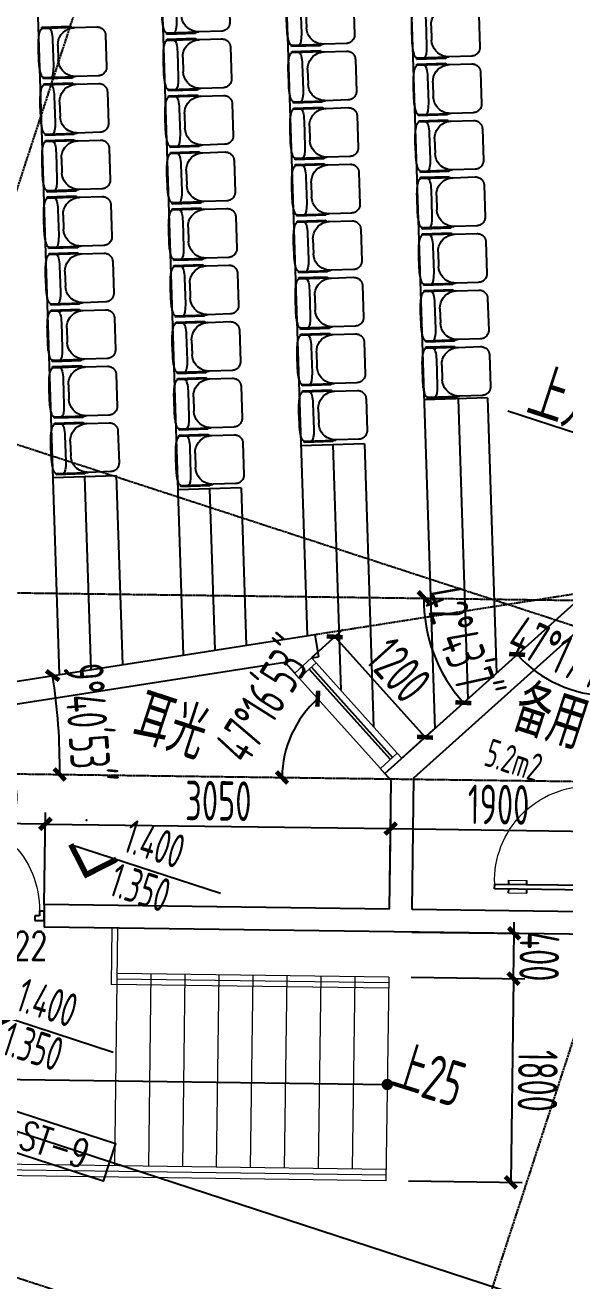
# Model space of a CAD drawing. Header units: millimetres. Extents: x 11639278 to 23698211, y -13072636 to -5537337.
# Drawn here: x 11849883 to 11854650, y -6354947 to -6343850 of the extents above; entities that cross this region are included whole.
import ezdxf
from ezdxf.enums import TextEntityAlignment as Align

# ---------------------------------------------------------------- set-up
doc = ezdxf.new("R2010")
doc.units = ezdxf.units.MM
doc.header["$LTSCALE"] = 10
for name, pattern in [('A2-RG-AXIS$0$CENTER', [2, 1.25, -0.25, 0.25, -0.25]), ('A2-RG-AXIS$0$DOTE', [2.4200000000000004, 2, -0.2, 0.02, -0.2]), ('A2-RI-F1$0$HIDDEN2', [0.1875, 0.125, -0.0625])]:
    doc.linetypes.add(name, pattern=pattern)
for name, color, linetype in [('A2-RB-F1$0$$34$A-DIMS-100', 1, 'Continuous'), ('A2-RB-F1$0$A-DIMS-100', 1, 'Continuous'), ('A2-RD-F1（少）$0$A-FURN-FIXT', 9, 'Continuous'), ('A2-RD-F1（少）$0$A-STRS', 50, 'Continuous'), ('A2-RG-AXIS$0$A-GRID', 1, 'A2-RG-AXIS$0$CENTER'), ('A2-RI-F1$0$$0$A-SYMB-NUMB-T', 4, 'Continuous'), ('A2-RI-F1$0$$4$A-SYMB', 4, 'Continuous'), ('A2-RI-F1$0$A-DOOR', 32, 'Continuous'), ('A2-RI-F1$0$A-GLAZ', 140, 'Continuous'), ('A2-RI-F1$0$A-SYMB', 4, 'Continuous'), ('A2-RI-F1$0$A-SYMB-AREA', 4, 'Continuous'), ('A2-RI-F1$0$A-SYMB-DOOR', 4, 'Continuous'), ('A2-RI-F1$0$A-SYMB-NAME', 4, 'Continuous'), ('A2-RI-F1$0$A-WALL', 7, 'Continuous'), ('A2-RI-F1$0$an-flor-abov', 2, 'A2-RI-F1$0$HIDDEN2'), ('A2-RV-F1$0$A-SYMB-AREA', 4, 'Continuous'), ('A2-RV-F1$0$A-SYMB-NAME', 4, 'Continuous'), ('A2-RV-F1$0$AUDIT_D_120618114340-341', 1, 'Continuous')]:
    doc.layers.add(name, color=color, linetype=linetype)
doc.layers.add('A2-RI-F1$0$A-GLAZ-CWMG', color=3, linetype='Continuous', lineweight=5)
doc.layers.add('A2-RV-F1$0$A-FLOR-STRS', color=2, linetype='Continuous', lineweight=5)
doc.styles.add('A2-RB-F1$0$$0$XD2008', font='hzs.shx', dxfattribs={"width": 0.7, "bigfont": 'hztxt.shx'})
doc.styles.add('A2-RB-F1$0$XD2008', font='hzs.shx', dxfattribs={"width": 0.7, "bigfont": 'hztxt.shx'})
doc.styles.add('A2-RI-F1$0$$0$ECADI-TXT', font='simplex.shx', dxfattribs={"bigfont": 'hztxt.shx'})
doc.styles.add('A2-RI-F1$0$ECADI', font='hzs.shx', dxfattribs={"width": 0.7, "bigfont": 'hztxt.shx'})
doc.styles.add('A2-RI-F1$0$ECADI-TXT', font='simplex.shx', dxfattribs={"bigfont": 'hztxt.shx'})
doc.styles.add('A2-RI-F1$0$XD2008', font='hzs.shx', dxfattribs={"width": 0.7, "bigfont": 'hztxt.shx'})
doc.styles.add('A2-RV-F1$0$ECADI', font='hzs.shx', dxfattribs={"width": 0.7, "bigfont": 'hztxt.shx'})
doc.dimstyles.new('A2-RB-F1$0$$0$XD100$0', dxfattribs={"dimscale": 100, "dimtxt": 3.5, "dimasz": 1, "dimexe": 1, "dimexo": 2, "dimgap": 0.5, "dimtad": 1, "dimdec": 0, "dimdsep": 46, "dimtxsty": 'A2-RB-F1$0$$0$XD2008', "dimblk1": 'A2-RB-F1$0$$20$_ArchTick', "dimblk2": 'A2-RB-F1$0$$20$_ArchTick', "dimsah": 1, "dimcen": 2.5, "dimclrt": 4, "dimaunit": 1, "dimadec": 0, "dimazin": 0, "dimtfac": 1, "dimtdec": 0, "dimtix": 1, "dimtmove": 2, "dimatfit": 3, "dimfxl": 0, "dimtolj": 1, "dimtzin": 0, "dimarcsym": 0})
doc.dimstyles.new('A2-RB-F1$0$XD100$0', dxfattribs={"dimscale": 100, "dimtxt": 3.5, "dimasz": 1, "dimexe": 1, "dimexo": 2, "dimgap": 0.5, "dimtad": 1, "dimdec": 0, "dimdsep": 46, "dimtxsty": 'A2-RB-F1$0$XD2008', "dimblk1": 'A2-RB-F1$0$_ArchTick', "dimblk2": 'A2-RB-F1$0$_ArchTick', "dimsah": 1, "dimcen": 2.5, "dimclrt": 4, "dimaunit": 1, "dimadec": 0, "dimazin": 0, "dimtfac": 1, "dimtdec": 0, "dimtix": 1, "dimtmove": 1, "dimatfit": 3, "dimfxl": 0, "dimtolj": 1, "dimtzin": 0, "dimarcsym": 0})

# ---------------------------------------------------------------- blocks, each defined once
blk = doc.blocks.new('A2-RG-AXIS')
at = {"layer": 'A2-RG-AXIS$0$A-GRID', "linetype": 'A2-RG-AXIS$0$DOTE'}
for p, q in [((11859362.34334436, -6315993.225575831), (11846201.50084643, -6356370.424100057)), ((11866017.6372556, -6318162.465000715), (11852856.99373725, -6358539.728125659)), ((11834459.4230147, -6342551.292638551), (11872420.11414498, -6354924.272586755)), ((11835588.55433006, -6348674.895688873), (11872727.02249406, -6349175.084193552)), ((11832290.15142998, -6349206.685999709), (11870250.84256026, -6361579.665947913)), ((11835567.00715613, -6350274.750594574), (11872705.48030027, -6350774.939166326))]:
    blk.add_line(p, q, dxfattribs=at)
blk = doc.blocks.new('A2-RV-F1$0$5erhfh')
at = {"layer": 'A2-RV-F1$0$A-SYMB-AREA', "style": 'A2-RV-F1$0$ECADI', "width": 0.7}
blk.add_attdef('340M2', text='', height=2.5, dxfattribs=at).set_placement((0, 1.25), align=Align.MIDDLE_LEFT)
at = {"layer": 'A2-RV-F1$0$A-SYMB-NAME', "style": 'A2-RV-F1$0$ECADI', "width": 0.7}
blk.add_attdef('CHINESENAME', (-12.29193252821193, 3.0875), '', height=4.5, dxfattribs=at)
blk = doc.blocks.new('A2-RV-F1')
at = {"layer": 'A2-RV-F1$0$A-FLOR-STRS'}
for p, q in [((11850649.55114006, -6351829.107565585), (11850642.87455797, -6352329.067818776)), ((11850699.54668228, -6351829.775217342), (11850671.50524394, -6353929.592821338)), ((11853093.9914299, -6352261.79167047), (11850694.2054037, -6352229.744386109)), ((11850994.17865697, -6352233.750296654), (11850971.47849722, -6353933.598731884)), ((11851294.15191025, -6352237.7562072), (11851271.4517505, -6353937.604642429)), ((11851594.12516353, -6352241.762117745), (11851571.42500378, -6353941.610552974)), ((11853092.65612639, -6352361.782754894), (11850642.87455797, -6352329.067818776)), ((11853093.32377814, -6352311.787212682), (11850693.53775194, -6352279.739928321)), ((11851894.0984168, -6352245.76802829), (11851871.39825705, -6353945.616463519)), ((11852194.07167008, -6352249.773938835), (11852171.37151032, -6353949.622374063)), ((11852494.04492335, -6352253.77984938), (11852471.3447636, -6353953.628284609)), ((11852794.01817663, -6352257.785759925), (11852771.31801687, -6353957.634195154)), ((11853093.9914299, -6352261.79167047), (11853069.95596663, -6354061.631190123)), ((11853071.29127015, -6353961.640105698), (11847667.51659222, -6353889.476878715)), ((11853069.95596663, -6354061.631190123), (11847616.65771601, -6353988.982742001)), ((11853070.62361839, -6354011.635647911), (11847642.1318597, -6353939.14234345))]:
    blk.add_line(p, q, dxfattribs=at)
at = {"layer": 'A2-RV-F1$0$AUDIT_D_120618114340-341', "extrusion": (2.157117535174557e-08, 2.985580594085152e-09, -0.9999999999999998)}
blk.add_line((11848381.7250814, -6353148.947480968, 4.246999408924353e-05), (11853081.3060172, -6353211.709155371, -6.215128125152449e-06), dxfattribs=at)
at = {"layer": 'A2-RV-F1$0$AUDIT_D_120618114340-341', "extrusion": (2.157117535174557e-08, 2.985580594085152e-09, -0.9999999999999998), "const_width": 49.99999999999997, "elevation": 0.2367168697287756}
blk.add_lwpolyline([(-11853056.30827509, -6353211.373174095, 1), (-11853106.30381804, -6353212.040770927, 1)], format="xyb", close=True, dxfattribs=at)
ref = blk.add_blockref('A2-RV-F1$0$5erhfh', (11854177.1115048, -6353894.742585009), dxfattribs=dict(xscale=99.99999999972486, yscale=99.99999999972486, zscale=99.99999999972486, rotation=342.7000000001773))
ref.add_attrib('CHINESENAME', '上25', (11853095.34046442, -6353234.428999284), dxfattribs={"layer": 'A2-RV-F1$0$A-SYMB-NAME', "height": 400, "rotation": 342.6999999834651, "style": 'A2-RV-F1$0$ECADI', "width": 0.7})
blk = doc.blocks.new('A2-RB-F1$0$_ArchTick')
at = {"color": 0, "linetype": 'ByBlock', "const_width": 0.4}
blk.add_lwpolyline([(-0.5, -0.5), (0.5, 0.5)], dxfattribs=at)
blk = doc.blocks.new('*D1199')
at = {"layer": 'A2-RB-F1$0$A-DIMS-100', "color": 0, "lineweight": -2, "transparency": 16777216}
for p, q in [((11849052.36433178, -6351607.765371554), (11849063.21661017, -6350795.117855899)), ((11849061.88130666, -6350895.108940325), (11850061.79215091, -6350908.46197548)), ((11850052.27517603, -6351621.11840671), (11850063.12745442, -6350808.470891055))]:
    blk.add_line(p, q, dxfattribs=at)
at = {"layer": 'Defpoints', "color": 0, "transparency": 16777216}
for p in [(11850061.79215091, -6350908.46197548), (11849049.69372475, -6351807.747540404), (11850049.604569, -6351821.100575561)]:
    blk.add_point(p, dxfattribs=at)
at = {"layer": 'A2-RB-F1$0$A-DIMS-100', "color": 0, "lineweight": -2, "transparency": 16777216, "xscale": 100, "yscale": 100, "zscale": 100}
for p, rotation in [((11849061.88130666, -6350895.108940325), 179.2349047042035), ((11850061.79215091, -6350908.46197548), 359.2349047042035)]:
    blk.add_blockref('A2-RB-F1$0$_ArchTick', p, dxfattribs=dict(at, rotation=rotation))
at = {"layer": 'A2-RB-F1$0$A-DIMS-100', "color": 4, "transparency": 16777216, "insert": (11849564.84116169, -6350676.805517945), "char_height": 350, "attachment_point": 5, "rotation": 359.23490470420353, "style": 'A2-RB-F1$0$XD2008'}
blk.add_mtext('\\A1;1000', dxfattribs=at)
blk = doc.blocks.new('*D1200')
at = {"layer": 'A2-RB-F1$0$A-DIMS-100', "color": 0, "lineweight": -2, "transparency": 16777216}
for p, q in [((11850054.94578306, -6351421.136237855), (11850063.10806584, -6350809.922759159)), ((11850061.77276233, -6350909.913843584), (11853111.50083734, -6350950.640600788)), ((11853104.67385807, -6351461.862995059), (11853112.83614085, -6350850.649516364))]:
    blk.add_line(p, q, dxfattribs=at)
at = {"layer": 'Defpoints', "color": 0, "transparency": 16777216}
for p in [(11853111.50083734, -6350950.640600788), (11850052.27517603, -6351621.118406706), (11853102.00325104, -6351661.84516391)]:
    blk.add_point(p, dxfattribs=at)
at = {"layer": 'A2-RB-F1$0$A-DIMS-100', "color": 0, "lineweight": -2, "transparency": 16777216, "xscale": 100, "yscale": 100, "zscale": 100}
for p, rotation in [((11850061.77276233, -6350909.913843584), 179.2349047046061), ((11853111.50083734, -6350950.640600788), 359.2349047046061)]:
    blk.add_blockref('A2-RB-F1$0$_ArchTick', p, dxfattribs=dict(at, rotation=rotation))
at = {"layer": 'A2-RB-F1$0$A-DIMS-100', "color": 4, "transparency": 16777216, "insert": (11851589.64123274, -6350705.29728223), "char_height": 350, "attachment_point": 5, "rotation": 359.2349047046061, "style": 'A2-RB-F1$0$XD2008'}
blk.add_mtext('\\A1;3050', dxfattribs=at)
blk = doc.blocks.new('*D1078')
at = {"layer": 'A2-RB-F1$0$A-DIMS-100', "color": 0, "lineweight": -2, "transparency": 16777216}
for p, q in [((11854202.16986559, -6351876.550038123), (11854203.5051691, -6351776.558953698)), ((11853299.31487734, -6351864.493108745), (11854302.16095001, -6351877.885341641)), ((11854196.82858699, -6352276.519206886), (11854202.16986559, -6351876.550038123)), ((11853293.97359875, -6352264.462277508), (11854296.81967142, -6352277.854510405)), ((11854196.82858699, -6352276.519206886), (11854195.49328347, -6352376.510291312))]:
    blk.add_line(p, q, dxfattribs=at)
at = {"layer": 'Defpoints', "color": 0, "transparency": 16777216}
for p in [(11853099.33270849, -6351861.822501709), (11854202.16986558, -6351876.550038125), (11853093.9914299, -6352261.791670473)]:
    blk.add_point(p, dxfattribs=at)
at = {"layer": 'A2-RB-F1$0$A-DIMS-100', "color": 0, "lineweight": -2, "transparency": 16777216, "xscale": 100, "yscale": 100, "zscale": 100}
for p, rotation in [((11854202.16986559, -6351876.550038123), 269.2349047020133), ((11854196.82858699, -6352276.519206886), 89.2349047020133)]:
    blk.add_blockref('A2-RB-F1$0$_ArchTick', p, dxfattribs=dict(at, rotation=rotation))
at = {"layer": 'A2-RB-F1$0$A-DIMS-100', "color": 4, "transparency": 16777216, "insert": (11854424.47916625, -6352079.539055424), "char_height": 350, "attachment_point": 5, "rotation": 269.2349047020133, "style": 'A2-RB-F1$0$XD2008'}
blk.add_mtext('\\A1;400', dxfattribs=at)
blk = doc.blocks.new('*D1079')
at = {"layer": 'A2-RB-F1$0$A-DIMS-100', "color": 0, "lineweight": -2, "transparency": 16777216}
for p, q in [((11853293.97360833, -6352264.461559964), (11854296.8140309, -6352277.850118556)), ((11854196.82294169, -6352276.515173807), (11854172.7939362, -6354076.354779488)), ((11853269.94460285, -6354064.301165646), (11854272.78502542, -6354077.689724238))]:
    blk.add_line(p, q, dxfattribs=at)
at = {"layer": 'Defpoints', "color": 0, "transparency": 16777216}
for p in [(11853093.9914299, -6352261.791670471), (11853069.96242441, -6354061.631276151), (11854172.7939362, -6354076.354779493)]:
    blk.add_point(p, dxfattribs=at)
at = {"layer": 'A2-RB-F1$0$A-DIMS-100', "color": 0, "lineweight": -2, "transparency": 16777216, "xscale": 100, "yscale": 100, "zscale": 100}
for p, rotation in [((11854196.82294169, -6352276.515173807), 89.23511028039523), ((11854172.7939362, -6354076.354779488), 269.2351102803952)]:
    blk.add_blockref('A2-RB-F1$0$_ArchTick', p, dxfattribs=dict(at, rotation=rotation))
at = {"layer": 'A2-RB-F1$0$A-DIMS-100', "color": 4, "transparency": 16777216, "insert": (11854409.78838968, -6353179.438602336), "char_height": 350, "attachment_point": 5, "rotation": 269.23511028039525, "style": 'A2-RB-F1$0$XD2008'}
blk.add_mtext('\\A1;1800', dxfattribs=at)
blk = doc.blocks.new('*D794')
at = {"layer": 'A2-RB-F1$0$A-DIMS-100', "color": 0, "lineweight": -2, "transparency": 16777216}
for p, q in [((11853104.67385808, -6351461.862994919), (11853112.83614086, -6350850.64951622)), ((11855004.50446215, -6351487.233761701), (11855012.66674493, -6350876.020283002)), ((11853111.50083734, -6350950.640600645), (11855011.33144142, -6350976.011367427))]:
    blk.add_line(p, q, dxfattribs=at)
at = {"layer": 'Defpoints', "color": 0, "transparency": 16777216}
for p in [(11855011.33144142, -6350976.011367427), (11853102.00325105, -6351661.845163769), (11855001.83385512, -6351687.215930551)]:
    blk.add_point(p, dxfattribs=at)
at = {"layer": 'A2-RB-F1$0$A-DIMS-100', "color": 0, "lineweight": -2, "transparency": 16777216, "xscale": 100, "yscale": 100, "zscale": 100}
for p, rotation in [((11853111.50083734, -6350950.640600645), 179.234904704615), ((11855011.33144142, -6350976.011367427), 359.234904704615)]:
    blk.add_blockref('A2-RB-F1$0$_ArchTick', p, dxfattribs=dict(at, rotation=rotation))
at = {"layer": 'A2-RB-F1$0$A-DIMS-100', "color": 4, "transparency": 16777216, "insert": (11854064.42057229, -6350738.34604408), "char_height": 350, "attachment_point": 5, "rotation": 359.234904704615, "style": 'A2-RB-F1$0$XD2008'}
blk.add_mtext('\\A1;1900', dxfattribs=at)
blk = doc.blocks.new('A2-RB-F1$0$$20$_ArchTick')
at = {"color": 0, "linetype": 'ByBlock', "const_width": 0.4}
blk.add_lwpolyline([(-0.5, -0.5), (0.5, 0.5)], dxfattribs=at)
blk = doc.blocks.new('*D795')
at = {"layer": 'A2-RB-F1$0$$34$A-DIMS-100', "color": 0, "lineweight": -2, "transparency": 16777216}
blk.add_arc((11854768.98449146, -6348925.333065095), 1365.023707721588, 179.2456601740352, 221.9641854094716, dxfattribs=at)
at = {"layer": 'Defpoints', "color": 0, "transparency": 16777216}
for p in [(11835594.42904163, -6348672.871771784), (11854768.98449146, -6348925.333065096), (11853441.59405493, -6349243.647927565), (11872151.38082709, -6349154.197941322), (11853067.40812627, -6350455.51445294)]:
    blk.add_point(p, dxfattribs=at)
at = {"layer": 'A2-RB-F1$0$$34$A-DIMS-100', "color": 0, "lineweight": -2, "transparency": 16777216, "xscale": 100, "yscale": 100, "zscale": 100}
for p, rotation in [((11853404.07908591, -6348907.362073025), 89.24566017403515), ((11853754.00344728, -6349838.077937782), 311.9641854094716)]:
    blk.add_blockref('A2-RB-F1$0$$20$_ArchTick', p, dxfattribs=dict(at, rotation=rotation))
at = {"layer": 'A2-RB-F1$0$$34$A-DIMS-100', "color": 4, "transparency": 16777216, "insert": (11853733.08987232, -6349314.801835082), "char_height": 350, "attachment_point": 5, "rotation": 290.60492279177504, "style": 'A2-RB-F1$0$$0$XD2008'}
blk.add_mtext('\\A1;42°43\'7"', dxfattribs=at)
blk = doc.blocks.new('*D796')
at = {"layer": 'A2-RB-F1$0$$34$A-DIMS-100', "color": 0, "lineweight": -2, "transparency": 16777216}
blk.add_arc((11855047.66649464, -6348674.721912328), 1101.614781423925, 221.964185409525, 269.2520600839973, dxfattribs=at)
at = {"layer": 'Defpoints', "color": 0, "transparency": 16777216}
for p in [(11854768.98449146, -6348925.333065094), (11854459.45182504, -6349606.150186069), (11855034.54944133, -6349679.49393712), (11853067.40812627, -6350455.514452941), (11855022.80116227, -6350579.417254925)]:
    blk.add_point(p, dxfattribs=at)
at = {"layer": 'A2-RB-F1$0$$34$A-DIMS-100', "color": 0, "lineweight": -2, "transparency": 16777216, "xscale": 100, "yscale": 100, "zscale": 100}
for p, rotation in [((11854228.54656669, -6349411.334205385), 131.964185409525), ((11855033.28640812, -6349776.242833493), 359.2520600839973)]:
    blk.add_blockref('A2-RB-F1$0$$20$_ArchTick', p, dxfattribs=dict(at, rotation=rotation))
at = {"layer": 'A2-RB-F1$0$$34$A-DIMS-100', "color": 4, "transparency": 16777216, "insert": (11854699.41206939, -6349442.733927851), "char_height": 350, "attachment_point": 5, "rotation": 335.60812274674976, "style": 'A2-RB-F1$0$$0$XD2008'}
blk.add_mtext('\\A1;47°17\'16"', dxfattribs=at)
blk = doc.blocks.new('*D797')
at = {"layer": 'A2-RB-F1$0$A-DIMS-100', "color": 0, "lineweight": -2, "transparency": 16777216}
for p, q in [((11852418.35725226, -6349434.660688033), (11852691.75759047, -6349188.799182224)), ((11852617.40129772, -6349255.665778736), (11853415.16475723, -6350142.786350621)), ((11853216.12071177, -6350321.781259919), (11853489.52104997, -6350075.919754109))]:
    blk.add_line(p, q, dxfattribs=at)
at = {"layer": 'Defpoints', "color": 0, "transparency": 16777216}
for p in [(11852269.64466677, -6349568.393881056), (11853415.16475723, -6350142.786350621), (11853067.40812627, -6350455.514452942)]:
    blk.add_point(p, dxfattribs=at)
at = {"layer": 'A2-RB-F1$0$A-DIMS-100', "color": 0, "lineweight": -2, "transparency": 16777216, "xscale": 100, "yscale": 100, "zscale": 100}
for p, rotation in [((11852617.40129772, -6349255.665778736), 131.9641866650519), ((11853415.16475723, -6350142.786350621), 311.9641866650519)]:
    blk.add_blockref('A2-RB-F1$0$_ArchTick', p, dxfattribs=dict(at, rotation=rotation))
at = {"layer": 'A2-RB-F1$0$A-DIMS-100', "color": 4, "transparency": 16777216, "insert": (11853183.58468615, -6349548.776222527), "char_height": 350, "attachment_point": 5, "rotation": 311.9641866650519, "style": 'A2-RB-F1$0$XD2008'}
blk.add_mtext('\\A1;1200', dxfattribs=at)
blk = doc.blocks.new('*D804')
at = {"layer": 'A2-RB-F1$0$$34$A-DIMS-100', "color": 0, "lineweight": -2, "transparency": 16777216}
blk.add_arc((11844997.54805686, -6350401.76305321), 5190.994413285874, 359.2283753461023, 8.909729152372986, dxfattribs=at)
at = {"layer": 'Defpoints', "color": 0, "transparency": 16777216}
for p in [(11852442.14766818, -6349234.674695358), (11847063.5876774, -6350077.870444622), (11850183.77611577, -6350179.363593331), (11835567.00715614, -6350274.750594575), (11872705.48030027, -6350774.939166327)]:
    blk.add_point(p, dxfattribs=at)
at = {"layer": 'A2-RB-F1$0$$34$A-DIMS-100', "color": 0, "lineweight": -2, "transparency": 16777216, "xscale": 100, "yscale": 100, "zscale": 100}
for p, rotation in [((11850125.90575556, -6349597.79146608), 98.90972915237298), ((11850188.07173034, -6350471.670090389), 269.2283753461023)]:
    blk.add_blockref('A2-RB-F1$0$$20$_ArchTick', p, dxfattribs=dict(at, rotation=rotation))
at = {"layer": 'A2-RB-F1$0$$34$A-DIMS-100', "color": 4, "transparency": 16777216, "insert": (11850433.13944362, -6350015.085970575), "char_height": 350, "attachment_point": 5, "rotation": 274.06905224923236, "style": 'A2-RB-F1$0$$0$XD2008'}
blk.add_mtext('\\A1;9°40\'53"', dxfattribs=at)
blk = doc.blocks.new('*D805')
at = {"layer": 'A2-RB-F1$0$$34$A-DIMS-100', "color": 0, "lineweight": -2, "transparency": 16777216}
blk.add_arc((11853104.41539075, -6350510.948004819), 952.8556728237131, 131.9470300613945, 179.2283753461029, dxfattribs=at)
at = {"layer": 'Defpoints', "color": 0, "transparency": 16777216}
for p in [(11852303.77517964, -6349620.092078075), (11852190.95020136, -6350239.810989643), (11835567.00715613, -6350274.750594575), (11853021.0597707, -6350418.199917577), (11872705.48030027, -6350774.939166326)]:
    blk.add_point(p, dxfattribs=at)
at = {"layer": 'A2-RB-F1$0$$34$A-DIMS-100', "color": 0, "lineweight": -2, "transparency": 16777216, "xscale": 100, "yscale": 100, "zscale": 100}
for p, rotation in [((11852467.48541635, -6349802.249097698), 41.94703006139448), ((11852151.64612663, -6350498.115912998), 269.2283753461029)]:
    blk.add_blockref('A2-RB-F1$0$$20$_ArchTick', p, dxfattribs=dict(at, rotation=rotation))
at = {"layer": 'A2-RB-F1$0$$34$A-DIMS-100', "color": 4, "transparency": 16777216, "insert": (11852001.51276684, -6349812.999999998), "char_height": 350, "attachment_point": 5, "rotation": 57.67321313994319, "style": 'A2-RB-F1$0$$0$XD2008'}
blk.add_mtext('\\A1;47°16\'53"', dxfattribs=at)
blk = doc.blocks.new('A2-RI-F1$0$5erhfh')
at = {"layer": 'A2-RI-F1$0$A-SYMB-AREA', "style": 'A2-RI-F1$0$ECADI', "width": 0.7}
blk.add_attdef('340M2', text='', height=2.5, dxfattribs=at).set_placement((0, 1.25), align=Align.MIDDLE_LEFT)
at = {"layer": 'A2-RI-F1$0$A-SYMB-NAME', "style": 'A2-RI-F1$0$ECADI', "width": 0.7}
blk.add_attdef('CHINESENAME', (-12.29193252821193, 3.0875), '', height=4.5, dxfattribs=at)
blk = doc.blocks.new('A2-RI-F1$0$door-1000')
for p, q in [((0.6493001440558146, 0.6470603530760854), (0.7083274303022336, 0.7058840215922828)), ((0.7083274303022336, 0.7058840215922828), (0.7083274303022336, 0.7058840215922828)), ((0.7083274303022336, 0.7058840215922828), (0.7671510987011061, 0.6468567355786945)), ((0.6787119787186384, 0.6175467101875256), (0.6493001440558146, 0.6470603530760854)), ((0.7082256213780056, 0.6469585443846881), (0.6787119787186384, 0.6175467101875256)), ((0.7376374560417389, 0.617444901379713), (0.7082256213780056, 0.6469585443846881)), ((0.7671510987011061, 0.6468567355786945), (0.7376374560417389, 0.617444901379713)), ((0.05902728531691537, 0.058823668749028), (-4.638422979041934e-10, 3.510649548843503e-10)), ((-4.638422979041934e-10, 3.510649548843503e-10), (0.05882366746845946, -0.05902728554610803)), ((-4.638422979041934e-10, 3.510649548843503e-10), (-4.638422979041934e-10, 3.510649548843503e-10)), ((0.05892547639177792, -0.0001018084567476762), (0.0884391195140779, 0.02931002574223385)), ((0.0884391195140779, 0.02931002574223385), (0.05902728531691537, 0.058823668749028)), ((0.05882366746845946, -0.05902728554610803), (0.08833731059166894, -0.02961545134712651)), ((0.08833731059166894, -0.02961545134712651), (0.05892547639177792, -0.0001018084567476762)), ((0.1178509532483076, -0.000203617149963975), (0.08833731059166894, -0.02961545134712651)), ((0.08833731059166894, -0.02961545134712651), (0.6765739950369607, -0.619888310551687)), ((0.7060876381601702, -0.5904764763545245), (0.1178509532483076, -0.000203617149963975)), ((0.4506074101691411, -0.4430707346164127), (0.4755728561449359, -0.4181914085038443)), ((0.5050864988024841, -0.3887795741884474), (0.5300519447773695, -0.3639002478448674)), ((0.5637861927989434, -0.5566412841435522), (0.588751638309077, -0.5317619579127495)), ((0.6182652814331959, -0.502350123713768), (0.6432307274099003, -0.4774707974866033)), ((0.6765739950369607, -0.619888310551687), (0.7060876381601702, -0.5904764763545245))]:
    blk.add_line(p, q)
at = {"lineweight": 13}
for p, q in [((0.5637861927989434, -0.5566412841435522), (0.4506074101691411, -0.4430707346164127)), ((0.6432307274099003, -0.4774707974866033), (0.5300519447773695, -0.3639002478448674))]:
    blk.add_line(p, q, dxfattribs=at)
blk.add_arc((0.1481008371338248, 0.02847035136255727), 0.833333333809029, 312.0349782215454, 44.97267390679077, dxfattribs=at)
blk = doc.blocks.new('A2-RI-F1$0$ECADI-TAG-HGHT（国标）')
at = {"color": 1}
blk.add_line((-2.121320343559546, 2.121320343559546), (11.76789873223262, 2.121320343559546), dxfattribs=at)
at = {"color": 1, "const_width": 0.5}
blk.add_lwpolyline([(-2.121320343559546, 2.121320343559546), (0, 0), (2.121320343559546, 2.121320343559546)], dxfattribs=at)
at = {"color": 1}
blk.add_point((-1.480769230769231, 4.6), dxfattribs=at)
at = {"style": 'A2-RI-F1$0$XD2008', "width": 0.7}
blk.add_attdef('FL', text='', height=3, dxfattribs=at).set_placement((-2.688785023899595, 2.967328765217609), align=Align.RIGHT)
for tag, p in [('F.F.L.', (2.283611041903605, 2.967328765217609)), ('T.O.S.', (2.283611041903605, -1.104423031572336))]:
    blk.add_attdef(tag, p, '', height=3, dxfattribs=at)
blk = doc.blocks.new('A2-RI-F1$0$ECADI-TAG-DOOR')
blk = doc.blocks.new('A2-RI-F1$0$$0$ECADI-TAG-CODE')
at = {"layer": 'A2-RI-F1$0$$0$A-SYMB-NUMB-T', "color": 1}
blk.add_lwpolyline([(1.793912929315411e-08, 3.499999970167053), (15.00000001793913, 3.499999970167053), (15.00000001793913, -2.983294677960657e-08), (1.793912929315411e-08, -2.983294677960657e-08)], close=True, dxfattribs=at)
at = {"layer": 'A2-RI-F1$0$$0$A-SYMB-NUMB-T', "style": 'A2-RI-F1$0$$0$ECADI-TXT', "width": 0.7}
blk.add_attdef('CODE', text='', height=2.5, dxfattribs=at).set_placement((7.500000017939129, 1.749999970167053), align=Align.MIDDLE_CENTER)
blk = doc.blocks.new('A2-RI-F1$0$Rectangular Mullion - 60mm x 200mm-3474230-Documents - Level 1')
at = {"layer": 'A2-RI-F1$0$A-GLAZ-CWMG', "lineweight": 13}
for p, q in [((-60.00000000000369, 100.0000000000033), (8.662937034387142e-12, 100.0000000000033)), ((-60.00000000000369, -100.0000000000033), (-60.00000000000369, 100.0000000000033)), ((8.662937034387142e-12, 100.0000000000033), (-8.66293703438714e-12, -100.0000000000119)), ((-8.662937034387142e-12, -100.0000000000119), (-60.00000000000369, -100.0000000000033))]:
    blk.add_line(p, q, dxfattribs=at)
blk = doc.blocks.new('A2-RI-F1$0$Rectangular Mullion - 60mm x 200mm-3863517-Documents - Level 1')
at = {"layer": 'A2-RI-F1$0$A-GLAZ-CWMG', "lineweight": 13}
for p, q in [((1.732587406877428e-11, 99.99999999999459), (-60.00000000000369, 100.0000000000033)), ((-60.00000000000369, 100.0000000000033), (-60.00000000001235, -100.0000000000033)), ((8.662937034387142e-12, -100.0000000000119), (1.732587406877428e-11, 99.99999999999459)), ((-60.00000000001235, -100.0000000000033), (8.662937034387142e-12, -100.0000000000119))]:
    blk.add_line(p, q, dxfattribs=at)
blk = doc.blocks.new('A2-RI-F1')
at = {"layer": 'A2-RI-F1$0$A-GLAZ'}
for p, q in [((11853109.60474661, -6350338.621765788), (11852392.32015578, -6349540.513926078)), ((11852411.21173901, -6349523.535466687), (11853128.49632983, -6350321.643306399))]:
    blk.add_line(p, q, dxfattribs=at)
at = {"layer": 'A2-RI-F1$0$A-GLAZ-CWMG'}
for p, q in [((11852452.52780347, -6349486.40342147), (11853169.81239453, -6350284.511260974)), ((11852303.77517964, -6349620.092078076), (11853021.0597707, -6350418.199917577))]:
    blk.add_line(p, q, dxfattribs=at)
at = {"layer": 'A2-RI-F1$0$A-SYMB'}
blk.add_lwpolyline([(11854147.81148595, -6347260.000000003), (11856506.7902214, -6348026.478654141), (11856516.80277708, -6348595.891847642)], dxfattribs=at)
at = {"layer": 'A2-RI-F1$0$A-WALL'}
for p, q in [((11853061.16634416, -6350462.825725871), (11854847.235086, -6348857.629632959)), ((11853317.51877768, -6350501.336559534), (11854835.87563305, -6349136.741549958)), ((11852263.66858267, -6349575.466290915), (11852176.72638695, -6349478.727494499)), ((11853117.18287914, -6350525.154174428), (11853061.16634416, -6350462.825725871)), ((11853102.00325105, -6351661.845163774), (11853117.18287914, -6350525.154174429)), ((11853301.9854199, -6351664.515770804), (11853317.51877768, -6350501.336559534)), ((11850052.27517603, -6351621.118406706), (11850049.604569, -6351821.100575559)), ((11853102.00325105, -6351661.845163774), (11850052.27517604, -6351621.11840656)), ((11854801.85168628, -6351684.545323532), (11853301.9854199, -6351664.515770804)), ((11855585.86416433, -6351895.033035902), (11850049.604569, -6351821.100575416))]:
    blk.add_line(p, q, dxfattribs=at)
at = {"layer": 'A2-RI-F1$0$A-WALL', "lineweight": 25}
for p, q in [((11847063.5876774, -6350077.870444621), (11852442.14766817, -6349234.674695357)), ((11852442.14766817, -6349234.674695357), (11852473.12329724, -6349432.261411518)), ((11852412.42116398, -6349441.777672528), (11852473.12329724, -6349432.261411519)), ((11848873.8634784, -6349996.516636888), (11852176.72638695, -6349478.727494502))]:
    blk.add_line(p, q, dxfattribs=at)
at = {"layer": 'A2-RI-F1$0$an-flor-abov', "ltscale": 2}
blk.add_line((11852442.17721705, -6349234.863181146), (11854847.23508601, -6348857.629632959), dxfattribs=at)
at = {"layer": 'Defpoints', "color": 3, "linetype": 'Continuous'}
blk.add_line((11876854.97169655, -6362444.349408454), (11823602.24585224, -6345087.054547861), dxfattribs=at)
ref = blk.add_blockref('A2-RI-F1$0$5erhfh', (11855364.67934586, -6347962.514040448), dxfattribs=dict(xscale=100, yscale=100, zscale=100, rotation=342))
ref.add_attrib('CHINESENAME', '上方楼板边界线', (11854291.05609004, -6347289.033736441), dxfattribs={"layer": 'A2-RI-F1$0$A-SYMB-NAME', "height": 450, "rotation": 342.0000000089399, "style": 'A2-RI-F1$0$ECADI', "width": 0.7})
ref = blk.add_blockref('A2-RI-F1$0$5erhfh', (11855002.17111432, -6350675.211446678), dxfattribs=dict(xscale=100.0000000000545, yscale=100.0000000000545, zscale=100.0000000000545, rotation=341.9467459272797))
ref.add_attrib('340M2', '5.2m2', (11853923.46438147, -6350388.189243265), dxfattribs={"layer": 'A2-RI-F1$0$A-SYMB-AREA', "height": 250, "rotation": 341.9467459300681, "style": 'A2-RI-F1$0$ECADI', "width": 0.7})
ref.add_attrib('CHINESENAME', '备用', (11854155.54738579, -6350074.518021462), dxfattribs={"layer": 'A2-RI-F1$0$A-SYMB-NAME', "height": 449.9999999999999, "rotation": 341.9467459300681, "style": 'A2-RI-F1$0$ECADI', "width": 0.7})
ref = blk.add_blockref('A2-RI-F1$0$5erhfh', (11851875.86556384, -6350832.67505999), dxfattribs=dict(xscale=100.0000000002661, yscale=100.0000000002661, zscale=100.0000000002661, rotation=341.9467459264774))
ref.add_attrib('CHINESENAME', '耳光', (11850802.86874396, -6350158.197158321), dxfattribs={"layer": 'A2-RI-F1$0$A-SYMB-NAME', "height": 449.9999999999999, "rotation": 341.9467459342023, "style": 'A2-RI-F1$0$ECADI', "width": 0.7})
at = {"layer": 'A2-RI-F1$0$$4$A-SYMB', "xscale": 100.0000000099865, "yscale": 100.0000000099865, "zscale": 100.0000000099865, "rotation": 341.9467459260609}
blk.add_blockref('A2-RI-F1$0$$0$ECADI-TAG-CODE', (11849146.71153123, -6353602.085495929), dxfattribs=at).add_auto_attribs({'CODE': 'A2-ST-9'})
at = {"layer": 'A2-RI-F1$0$A-DOOR'}
for p, xscale, yscale, zscale, rotation in [((11854945.52287962, -6351535.818957798), -1000.000000000116, 1000.000000000116, 1000.000000000115, 314.1359117776458), ((11849050.47265163, -6351749.419407081), -999.9999999999757, 1000.000000000942, 1000, 224.1359117776597)]:
    blk.add_blockref('A2-RI-F1$0$door-1000', p, dxfattribs=dict(at, xscale=xscale, yscale=yscale, zscale=zscale, rotation=rotation))
at = {"layer": 'A2-RI-F1$0$A-GLAZ-CWMG', "extrusion": (0, 0, -1), "xscale": -1, "rotation": 228.0529699552484}
blk.add_blockref('A2-RI-F1$0$Rectangular Mullion - 60mm x 200mm-3474230-Documents - Level 1', (-11852338.04485206, -6349508.62200083), dxfattribs=at)
at = {"layer": 'A2-RI-F1$0$A-GLAZ-CWMG', "xscale": -1, "rotation": 131.9470300447516}
blk.add_blockref('A2-RI-F1$0$Rectangular Mullion - 60mm x 200mm-3863517-Documents - Level 1', (11853135.54265605, -6350395.981397585), dxfattribs=at)
at = {"layer": 'A2-RI-F1$0$A-SYMB', "rotation": 341.9467459266484}
for p, xscale, yscale, zscale in [((11850422.67046489, -6351357.601216409), 99.99999999967899, 99.99999999967899, 99.99999999967899), ((11849474.65603023, -6352761.700593423), 99.999999999679, 99.999999999679, 99.999999999679)]:
    blk.add_blockref('A2-RI-F1$0$ECADI-TAG-HGHT（国标）', p, dxfattribs=dict(at, xscale=xscale, yscale=yscale, zscale=zscale)).add_auto_attribs({'F.F.L.': '1.400', 'T.O.S.': '1.350'})
at = {"layer": 'A2-RI-F1$0$A-SYMB-DOOR'}
ref = blk.add_blockref('A2-RI-F1$0$ECADI-TAG-DOOR', (11849605.50464244, -6352831.791386733), dxfattribs=dict(at, xscale=100.0000000021355, yscale=100.0000000021355, zscale=100.0000000021355, rotation=359.6410181977914))
ref.add_attrib('门窗主编号1', 'M', dxfattribs={"height": 250.0000000002097, "rotation": 359.6410180897377, "style": 'A2-RI-F1$0$ECADI-TXT', "width": 0.6999999999999982}).set_placement((11849380.09396029, -6352101.935227839), align=Align.RIGHT)
ref.add_attrib('门窗主编号2', '1022', (11849478.99072291, -6352106.77835134, 333.3333333332655), dxfattribs={"height": 250.0000000002097, "rotation": 359.6410180897377, "style": 'A2-RI-F1$0$ECADI-TXT', "width": 0.6999999999999982})
blk = doc.blocks.new('A2-RD-F1（少）$0$M_Seating-Auditorium - 457 x 610mm-3353913-Documents - Level 1')
at = {"layer": 'A2-RD-F1（少）$0$A-FURN-FIXT'}
for p, q in [((300.4278688519262, 494.6754098366946), (21.02786885248497, 494.675409834832)), ((-55.17213114770129, 418.7653738409281), (-55.17213114863262, 222.1639991626143)), ((376.6278688525781, 222.1639991607517), (376.6278688521124, 418.7653738427907)), ((-51.6856195256114, 189.8754098359495), (-67.8721311474219, 189.8754098359495)), ((-67.8721311474219, 189.8754098359495), (-67.87213114788756, -64.8640147447586)), ((-55.17213114676997, -64.12459016405046), (-55.17213114816695, 215.2754098363221)), ((389.3278688527644, 189.8754098359495), (373.1413572309539, 189.8754098359495)), ((376.6278688525781, 215.2754098363221), (376.6278688525781, -64.12459016405046)), ((389.3278688522987, -64.74499516747892), (389.3278688527644, 189.8754098359495)), ((275.0278688520193, 24.89707896485925), (46.42786885239184, 24.89707896485925)), ((224.2278688522056, 70.3439271710813), (97.22786885220557, 70.3439271710813)), ((-67.87213114788756, -64.8640147447586), (-55.11774057615548, -64.86401474662125)), ((97.24601343646646, -101.101652784273), (197.2460134364665, -101.1016527824104)), ((197.2460134364665, -101.1016527824104), (224.1976302778348, -100.7406644746661)), ((376.56742768595, -64.74499516561627), (389.3278688522987, -64.74499516747892))]:
    blk.add_line(p, q, dxfattribs=at)
for centre, major_axis, ratio, start_param, end_param in [((97.22786885173991, 222.1639991626143), (-152.4, 5.228217858643802e-12), 0.9961946980917458, 0.2097478604164587, 1.570796326794931), ((224.2278688526712, 222.1639991626143), (152.3999999999999, 0), 0.9961946980917464, 4.712388980384689, 6.067787087460799), ((46.42786885192618, 0.9142177868634462), (101.6, 0), 0.2360517832571222, 1.570796326794915, 3.141592653589789), ((275.027868852485, 0.9142177831381559), (101.6, 0), 0.2360517832571223, 2.823833403232586e-15, 1.570796326794916)]:
    blk.add_ellipse(centre, major_axis=major_axis, ratio=ratio, start_param=start_param, end_param=end_param, dxfattribs=at)
for points, knots in [([(21.02786885248497, 494.675409834832), (15.23412889428437, 494.6595039106905), (6.798482824116945, 493.7230372074991), (-4.193526616785675, 490.5583302564919), (-14.74057325301692, 486.2177904359996), (-26.87828866811469, 478.6175302993506), (-36.5270038745366, 469.0066058821976), (-42.3890647678636, 461.0034994799644), (-45.75591122731566, 455.4988485984504), (-48.59808146907017, 449.8301276359707), (-50.97546615032479, 443.8651645760983), (-52.85076062614098, 437.7215275857598), (-54.61680794041604, 429.4724835883826), (-55.16015613591298, 423.0941436123103), (-55.17213114770129, 418.7653738409281)], [0, 0, 0, 0, 0.1428571428571428, 0.2142857142857143, 0.2857142857142857, 0.4285714285714285, 0.5714285714285714, 0.625, 0.6785714285714286, 0.7321428571428572, 0.7857142857142857, 0.8392857142857142, 0.8928571428571428, 1, 1, 1, 1]), ([(376.6278688521124, 418.7653738427907), (376.6119021680206, 424.5370668713003), (375.6718583167531, 432.9406127594411), (372.4950626981445, 443.8907942846417), (368.1379427202046, 454.3977062255144), (360.5086508244276, 466.4892339706421), (350.8610142366961, 476.1012329030782), (342.8273372682743, 481.9409868828952), (337.3016595137306, 485.2950214762241), (331.6112849609926, 488.126376401633), (325.6235367087647, 490.4947144165635), (319.456432025414, 492.3628728296608), (311.1758780195378, 494.1221998017281), (304.7731738202274, 494.6634803935885), (300.4278688519262, 494.6754098366946)], [0, 0, 0, 0, 0.1428571428571428, 0.2142857142857143, 0.2857142857142857, 0.4285714285714285, 0.5714285714285714, 0.625, 0.6785714285714286, 0.7321428571428572, 0.7857142857142857, 0.8392857142857142, 0.8928571428571428, 1, 1, 1, 1]), ([(224.1976302778348, -100.7406644746661), (232.2407459705137, -100.7388457711786), (248.1015102271922, -100.4448347445577), (271.4847033927217, -99.11979807168245), (293.6545988428406, -96.94943910464644), (320.9542346904054, -92.99908522702754), (349.5141449109651, -86.25258786417544), (367.8402596297674, -77.75674484297633), (375.314460651949, -70.39214782975614), (376.5597291025333, -66.64509175904095), (376.56742768595, -64.74499516561627)], [0, 0, 0, 0, 0.1, 0.2, 0.3, 0.4, 0.6, 0.8, 0.9, 1, 1, 1, 1])]:
    blk.add_open_spline(points, degree=3, knots=knots, dxfattribs=at)
for points in [[(-55.17213114863262, 222.1639991626143), (-55.17045986233279, 216.7204779200256), (-54.58770330669358, 205.8955251257867), (-52.84611878124997, 195.1947517022491), (-51.6856195256114, 189.8754098359495)], [(373.1413572309539, 189.8754098359495), (374.3018564856611, 195.1947517041117), (376.0434410115704, 205.895525123924), (376.6261975667439, 216.7204779200256), (376.6278688525781, 222.1639991607517)], [(-55.11774057615548, -64.86401474662125), (-55.11004229867831, -66.7768840957433), (-53.86559206899256, -70.54900720342994), (-48.25670389924198, -76.11013024672866), (-39.07075831945986, -81.38283622078598), (-26.52677545463666, -86.25187375955284), (-10.93525718152523, -90.59345251321793), (7.319222781341523, -94.30168220028281), (27.79144111927599, -97.2850972097367), (49.96091240132228, -99.46984891220927), (73.34305399516597, -100.8038463611156), (89.20321675529703, -101.0998218525201), (97.24601343646646, -101.101652784273)]]:
    blk.add_open_spline(points, degree=3, dxfattribs=at)
blk = doc.blocks.new('A2-RD-F1（少）')
at = {"layer": 'A2-RD-F1（少）$0$A-STRS', "linetype": 'Continuous'}
for p, q in [((11849892.92539099, -6340659.234107092), (11850183.98368017, -6349588.686601721)), ((11850997.3704801, -6340777.683482665), (11851278.97252532, -6349417.025424509)), ((11852101.42911634, -6340884.276770772), (11852373.96137047, -6349245.364247296)), ((11853205.70582667, -6340997.560410497), (11853501.33462266, -6350067.232664803)), ((11853966.35947285, -6347144.341227687), (11853406.65672323, -6347162.584913379)), ((11853706.49748196, -6347152.811510331), (11853792.95120664, -6349805.147678781)), ((11853966.35947285, -6347144.341227685), (11854045.68557942, -6349578.007357571)), ((11852879.02434849, -6347550.812883689), (11852319.32159887, -6347569.056569383)), ((11852599.17297368, -6347559.934726535), (11852669.84864308, -6349728.211858375)), ((11852879.02434849, -6347550.812883687), (11852960.54018719, -6350051.65837197)), ((11850127.21659668, -6347847.114572716), (11850686.9193463, -6347828.870887023)), ((11850407.06797149, -6347837.992729869), (11850462.70811348, -6349544.99102934)), ((11850686.9193463, -6347828.870887022), (11850741.4325468, -6349501.295456957)), ((11851791.07913252, -6347938.567381387), (11851231.3763829, -6347956.811067082)), ((11851511.22775771, -6347947.689224236), (11851557.69695864, -6349373.329852127)), ((11851791.07913252, -6347938.567381386), (11851836.42139195, -6349329.634279745))]:
    blk.add_line(p, q, dxfattribs=at)
at = {"layer": 'A2-RD-F1（少）$0$A-FURN-FIXT', "xscale": -0.999999999999993, "rotation": 271.8669128182811}
for p in [(11851196.21683359, -6343862.128468494), (11852299.51007612, -6343970.06152577), (11853405.33317412, -6344082.754267378), (11850108.75864403, -6344255.972108375), (11851211.86678171, -6344361.883487606), (11852315.16002424, -6344469.816544883), (11853420.98312224, -6344582.509286491), (11850124.40859215, -6344755.727127487), (11851227.51672984, -6344861.638506718), (11852330.80997237, -6344969.571563995), (11853436.63307036, -6345082.264305602), (11850140.05854027, -6345255.482146598), (11851243.16667796, -6345361.39352583), (11852346.45992049, -6345469.326583106), (11853452.28301848, -6345582.019324714), (11850155.7084884, -6345755.237165712), (11851258.81662608, -6345861.148544942), (11852362.10986862, -6345969.081602219), (11853467.93296661, -6346081.774343826), (11850171.35843652, -6346254.992184823), (11851274.46657421, -6346360.903564055), (11852377.75981674, -6346468.836621331), (11853483.58291473, -6346581.529362938), (11850187.00838464, -6346754.747203936), (11851290.11652233, -6346860.658583167), (11852393.40976486, -6346968.591640444), (11853499.23286286, -6347081.284382052), (11850202.65833277, -6347254.502223047), (11851305.76647045, -6347360.413602279), (11852409.05971298, -6347468.346659555), (11850218.30828089, -6347754.25724216), (11851321.41641857, -6347860.168621391)]:
    blk.add_blockref('A2-RD-F1（少）$0$M_Seating-Auditorium - 457 x 610mm-3353913-Documents - Level 1', p, dxfattribs=at)
blk = doc.blocks.new('A2-RB-F1')
at = {"layer": 'A2-RB-F1$0$$34$A-DIMS-100'}
for base, line1, line2, picture, middle in [((11853441.59405493, -6349243.647927565), ((11872151.38082709, -6349154.197941321), (11835594.42904163, -6348672.871771784)), ((11853067.40812627, -6350455.51445294), (11854768.98449145, -6348925.333065094)), '*D795', (11853733.08987232, -6349314.801835082)), ((11854459.45182504, -6349606.150186069), ((11853067.40812627, -6350455.51445294), (11854768.98449145, -6348925.333065094)), ((11855022.80116227, -6350579.417254924), (11855034.54944133, -6349679.493937119)), '*D796', (11854699.41206939, -6349442.733927852)), ((11850183.77611577, -6350179.363593331), ((11847063.5876774, -6350077.870444621), (11852442.14766817, -6349234.674695357)), ((11835567.00715613, -6350274.750594574), (11872705.48030027, -6350774.939166326)), '*D804', (11850433.13944362, -6350015.085970576))]:
    dim = blk.add_angular_dim_2l(base=base, line1=line1, line2=line2, dimstyle='A2-RB-F1$0$$0$XD100$0', override={"dimadec": 4}, dxfattribs=at)
    dim.commit()
    dim.dimension.update_dxf_attribs({"geometry": picture, "text_midpoint": middle})
dim = blk.add_angular_dim_2l(base=(11852190.95020136, -6350239.810989643), line1=((11835567.00715613, -6350274.750594574), (11872705.48030027, -6350774.939166326)), line2=((11852303.77517964, -6349620.092078076), (11853021.0597707, -6350418.199917577)), dimstyle='A2-RB-F1$0$$0$XD100$0', override={"dimadec": 4}, dxfattribs=at)
dim.commit()
dim.dimension.update_dxf_attribs({"geometry": '*D805', "text_midpoint": (11852001.51276684, -6349813), "dimtype": 130})
at = {"layer": 'A2-RB-F1$0$A-DIMS-100'}
dim = blk.add_aligned_dim(p1=(11852269.64466677, -6349568.393881056), p2=(11853067.40812627, -6350455.51445294), distance=467.6895769160926, text='1200', dimstyle='A2-RB-F1$0$XD100$0', dxfattribs=at)
dim.commit()
dim.dimension.update_dxf_attribs({"geometry": '*D797', "text_midpoint": (11853183.58468615, -6349548.776222527)})
for p1, p2, distance, picture, middle in [((11849049.69372475, -6351807.747540405), (11850049.604569, -6351821.100575561), 912.7199743126537, '*D1199', (11849564.84116169, -6350676.805517945)), ((11850052.27517603, -6351621.118406706), (11853102.00325105, -6351661.845163911), 711.2679767508342, '*D1200', (11851589.64123274, -6350705.29728223)), ((11853102.00325105, -6351661.84516377), (11855001.83385513, -6351687.215930552), 711.2679767536279, '*D794', (11854064.42057229, -6350738.34604408)), ((11853093.9914299, -6352261.791670471), (11853099.33270849, -6351861.822501707), -1102.9354901306758, '*D1078', (11854424.47916625, -6352079.539055424)), ((11853093.9914299, -6352261.79167047), (11853069.96242442, -6354061.631276153), 1102.9297914767428, '*D1079', (11854409.78838968, -6353179.438602338))]:
    dim = blk.add_aligned_dim(p1=p1, p2=p2, distance=distance, dimstyle='A2-RB-F1$0$XD100$0', dxfattribs=at)
    dim.commit()
    dim.dimension.update_dxf_attribs({"geometry": picture, "text_midpoint": middle})

msp = doc.modelspace()

# ---------------------------------------------------------------- block references
for name in ['A2-RI-F1', 'A2-RB-F1', 'A2-RG-AXIS', 'A2-RD-F1（少）', 'A2-RV-F1']:
    msp.add_blockref(name, (0, 0))

doc.saveas('drawing.dxf')
